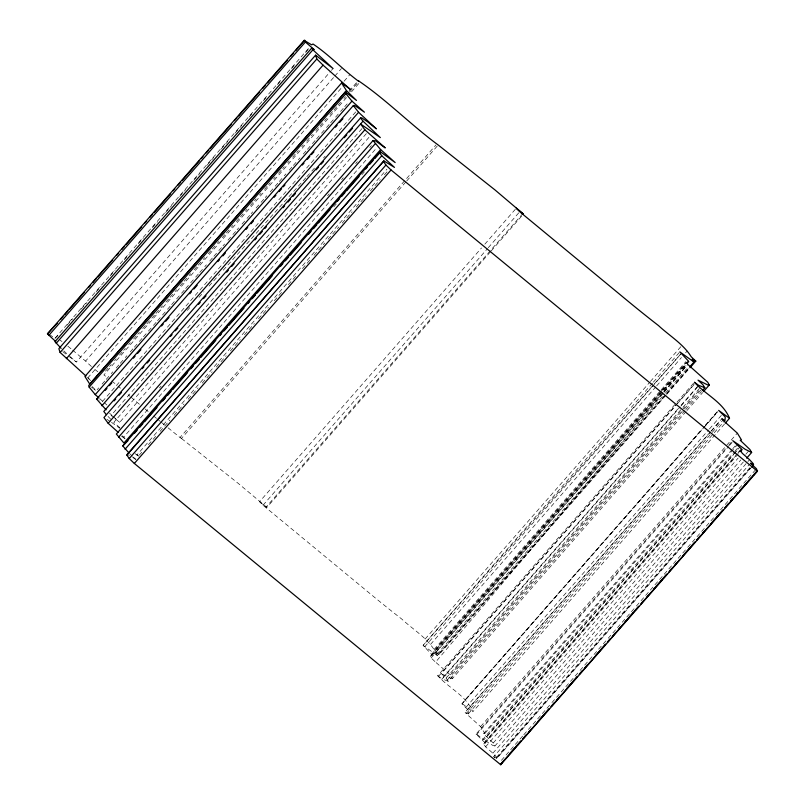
<?xml version="1.0" encoding="UTF-8"?>
<svg xmlns="http://www.w3.org/2000/svg" width="805" height="805" viewBox="0 0 805 805"><rect width="100%" height="100%" fill="white"/><g stroke="black" fill="none" stroke-linecap="round" stroke-linejoin="round"><path stroke-width="0.6" stroke-dasharray="4.03 3.02" d="M710.231 432.013L465.119 712.254L468.299 713.894L468.53 710.453L461.949 703.872L704.586 426.479M686.112 411.486L452.581 678.464L450.337 674.892L435.565 662.153L663.461 393.142M664.276 392.186L686.172 366.335M49.377 334.467L54.941 338.331L309.17 47.686M57.96 335.594L54.941 338.331M67.067 325.18L72.863 318.559M81.144 309.09L86.94 302.459M96.047 292.044L101.017 286.369M110.124 275.954L115.095 270.269M124.201 259.864L129.172 254.179M138.279 243.764L143.25 238.089M152.356 227.674L157.327 221.989M165.609 212.52L171.405 205.899M179.686 196.43L185.482 189.799M193.764 180.33L199.56 173.709M207.016 165.186L213.637 157.609M221.093 149.086L227.714 141.519M235.171 132.996L241.792 125.419M249.248 116.906L253.384 112.167M263.326 100.806L267.461 96.077M277.403 84.716L281.539 79.977M291.48 68.616L295.616 63.887M305.558 52.526L309.694 47.787M68.566 356.082L76.334 362.009L330.563 71.363M331.388 70.417L333.039 68.526M91.468 366.547L85.551 361.083L333.984 77.059M334.81 76.113L341.431 68.546M344.077 81.245L349.873 74.613M87.665 378.038L343.544 85.491M349.159 91.076L356.615 82.553M105.455 371.165L108.776 367.382M109.601 366.436L111.251 364.544M114.572 360.761L116.222 358.859M119.532 355.075L122.853 351.292M123.678 350.346L125.328 348.444M128.649 344.661L130.299 342.769M133.61 338.986L136.931 335.192M137.756 334.246L139.406 332.354M142.727 328.571L146.037 324.777M146.862 323.831L151.008 319.102M151.833 318.156L155.144 314.363M155.969 313.417L160.115 308.687M160.94 307.741L162.6 305.85M165.911 302.056L169.221 298.273M170.046 297.327L174.192 292.587M175.017 291.641L176.677 289.75M179.988 285.966L183.299 282.173M184.124 281.227L188.269 276.497M189.095 275.551L190.755 273.66M194.065 269.866L197.376 266.083M198.201 265.137L202.347 260.397M203.172 259.452L204.832 257.56M208.143 253.776L211.453 249.983M212.279 249.037L216.424 244.307M217.249 243.362L218.91 241.47M222.22 237.676L225.531 233.893M226.356 232.947L230.502 228.207M231.327 227.262L232.987 225.37M236.298 221.586L239.608 217.803M240.433 216.847L244.579 212.118M245.404 211.172L247.065 209.28M250.375 205.486L253.686 201.703M254.521 200.757L256.171 198.865M259.482 195.072L261.142 193.18M264.453 189.396L267.763 185.613M268.598 184.667L270.249 182.765M273.559 178.982L275.219 177.09M278.53 173.306L281.841 169.513M282.676 168.567L284.326 166.675M287.637 162.892L289.297 160.99M292.607 157.206L295.918 153.423M296.753 152.477L298.403 150.575M301.714 146.792L303.374 144.9M306.685 141.117L312.481 134.485M315.791 130.702L319.112 126.908M319.937 125.962L326.558 118.395M329.869 114.602L333.19 110.818M334.015 109.872L337.325 106.079M338.15 105.133L340.636 102.295M343.946 98.512L345.607 96.62M349.742 91.881L358.024 82.412M346.532 97.546L103.905 374.939L107.85 377.948M351.503 91.861L358.96 83.338M97.103 389.791L98.753 387.889M102.074 384.106L105.385 380.322M106.21 379.376L110.345 374.637M111.181 373.691L112.831 371.799M116.151 368.016L119.462 364.222M120.287 363.276L124.423 358.547M125.258 357.601L126.908 355.709M130.229 351.916L133.539 348.132M134.365 347.186L138.51 342.447M139.335 341.501L142.646 337.718M143.471 336.772L147.617 332.032M148.442 331.086L152.588 326.357M153.413 325.411L156.723 321.618M157.549 320.672L161.694 315.942M162.519 314.997L166.665 310.257M167.49 309.311L170.801 305.528M171.626 304.582L175.772 299.842M176.597 298.897L180.743 294.167M181.568 293.221L184.878 289.438M185.703 288.482L189.849 283.752M190.674 282.807L194.82 278.077M195.645 277.121L198.956 273.338M199.781 272.392L203.927 267.663M204.752 266.707L206.412 264.815M209.723 261.031L213.033 257.248M213.858 256.302L218.004 251.563M218.829 250.617L222.14 246.833M222.975 245.887L224.625 243.985M227.936 240.202L232.082 235.473M232.907 234.527L236.217 230.733M237.052 229.787L238.703 227.895M242.013 224.112L246.159 219.373M246.984 218.427L250.295 214.643M251.13 213.697L252.78 211.806M256.091 208.012L260.236 203.283M261.062 202.337L264.372 198.543M265.207 197.597L266.858 195.706M270.168 191.922L274.314 187.183M275.139 186.237L278.45 182.453M279.285 181.507L283.42 176.768M284.246 175.822L285.906 173.93M289.216 170.147L292.527 166.353M293.362 165.407L297.498 160.678M298.323 159.732L299.983 157.84M303.294 154.047L306.604 150.263M307.44 149.317L311.575 144.578M312.41 143.632L315.721 139.849M316.546 138.903L320.682 134.163M321.517 133.217L325.653 128.488M326.488 127.542L329.798 123.759M330.624 122.803L334.759 118.073M335.594 117.128L339.73 112.388M340.565 111.442L343.876 107.659M344.701 106.713L347.186 103.875M355.719 111.915L102.326 401.615L99.619 399.974M361.988 128.599L111.08 415.461L113.938 417.755M366.376 133.59L113.807 422.343L120.066 427.908M114.894 418.52L119.673 422.343L369.757 136.427M159.44 387.97L161.101 386.078M313.467 211.876L315.127 209.984M327.544 195.786L329.205 193.884M341.622 179.686L343.282 177.794M355.699 163.596L357.36 161.704M369.777 147.496L371.437 145.604M121.535 436.26L123.316 437.518L376.71 147.818M333.773 206.825L336.259 203.987M361.928 174.635L364.413 171.797M135.099 453.618L136.9 455.016L386.994 169.1M139.285 455.107L141.771 452.259M148.402 444.692L155.848 436.169M159.994 431.43L169.925 420.069M174.071 415.34L184.003 403.979M188.149 399.25L198.08 387.879M202.226 383.15L212.158 371.789M216.304 367.06L226.235 355.699M230.381 350.96L240.313 339.599M244.458 334.87L254.39 323.509M258.536 318.77L268.468 307.409M274.264 300.788L282.545 291.319M288.341 284.688L296.622 275.219M302.428 268.598L310.7 259.13M314.02 255.336L324.777 243.03M328.098 239.246L338.855 226.94M342.175 223.156L352.107 211.796M356.253 207.056L366.184 195.696M370.33 190.966L380.262 179.606M384.408 174.866L388.543 170.137M168.064 427.797L180.028 437.528L435.918 144.991M180.028 437.528L181.467 438.473L405.881 181.91M406.716 180.964L438.182 144.991M665.997 395.215L439.097 654.616L434.499 650.249C426.559 637.399 412.683 629.238 401.755 619.055A182.071 19.491 41.2 0 1 365.057 589.502L263.014 505.228L259.582 501.676L481.521 247.95M484.831 244.167L516.297 208.183M263.014 505.228L487.428 248.665M488.253 247.719L519.718 211.735M490.315 251.955L266.727 507.583L266.264 506.878L522.978 213.385M491.141 251.009L522.606 215.036M425.11 639.059L649.524 382.496M650.349 381.55L681.815 345.576M652.503 383.13L423.128 645.369L431.52 654.344L432.054 655.28L430.544 656.206L431.078 657.906L435.565 662.153M653.338 382.184L679.833 351.886M424.658 646.828L681.362 353.335M430.534 644.403L655.773 386.883M656.598 385.937L681.443 357.541M685.588 352.801L687.239 350.91M434.237 649.313L660.301 390.848M661.136 389.902L685.971 361.505M434.499 650.249L660.573 391.783M661.398 390.838L686.242 362.441M431.52 654.344L661.73 391.15M662.555 390.204L688.235 360.861M430.544 656.206L662.414 391.119M663.24 390.173L687.259 362.723M432.054 655.28L687.108 363.679M688.205 368.69L437.286 655.552L435.435 652.714L663.169 392.367M663.994 391.411L686.353 365.852M431.078 657.906L662.948 392.82M663.773 391.874L687.792 364.424M436.863 654.395L664.588 394.037M665.413 393.092L687.772 367.533M438.826 654.143L688.909 368.227M666.822 394.269L689.181 368.7M724.56 423.973L472.817 711.791C466.276 695.59 448.858 688.154 437.689 675.717L676.18 403.053M677.005 402.108L694.403 382.224M438.363 676.492L694.242 383.955M684.975 410.5L448.144 681.272L446.091 678.102L441.301 673.624L676.482 404.754M677.307 403.808L694.695 383.925M437.689 675.717L441.854 678.756L677.86 408.93M681.171 405.146L698.559 385.263M441.663 679.551L680.155 406.897M680.99 405.941L698.378 386.068M446.091 678.102L682.107 408.276M682.932 407.33L699.495 388.402M450.337 674.892L700.42 388.976M447.5 679.772L683.505 409.956M684.341 409.01L700.893 390.073M685.8 409.554L701.537 391.572M686.937 410.53L702.674 392.548M465.149 699.887L701.98 429.125M705.301 425.332L717.718 411.134M705.411 425.533L718.664 410.379M461.949 703.872L717.436 412.17M465.964 707.323L708.591 429.93M709.426 428.985L721.844 414.786M711.057 431.067L721.823 418.761M467.936 709.416L710.563 432.023M711.389 431.078L720.505 420.663M743.357 461.959L494.924 745.983L493.234 743.015L483.493 733.727L484.821 733.486L480.605 726.613L466.186 713.653L722.89 420.17M468.299 713.894L713.411 433.664M714.236 432.718L725.003 420.411M480.605 726.613L737.32 433.12M751.89 466.84L496.836 758.431L496.615 757.243L492.851 753.198L485.586 746.809L483.704 743.991L485.163 743.246L484.62 742.311L476.027 734.13L727.76 446.322M728.595 445.376L732.731 440.637M476.027 734.13L476.842 734.311L728.585 446.503M729.411 445.557L733.556 440.828M483.493 733.727L731.916 449.703M732.741 448.757L735.227 445.92M484.821 733.486L738.215 443.786M482.306 739.976L734.049 452.169M734.874 451.223L739.01 446.483M476.842 734.311L483.865 739.785L739.745 447.238M486.733 736.806L733.506 454.674M734.331 453.728L738.467 448.999M484.62 742.311L737.189 453.557M738.014 452.611L741.325 448.818M483.704 743.991L735.448 456.183M738.759 452.39L740.419 450.498M485.163 743.246L740.218 451.655M485.586 746.809L738.155 458.055M493.234 743.015L740.831 459.947M745.802 454.262L749.113 450.478M492.851 753.198L747.08 462.543M747.905 461.597L749.566 459.705M750.19 468.319L495.971 758.964L493.717 756.7L749.596 464.163M496.615 757.243L750.008 467.544M501.394 760.353L522.928 735.73M523.753 734.784L551.083 703.55M551.908 702.594L579.238 671.36M580.063 670.414L602.422 644.845M603.257 643.899L607.393 639.17M608.228 638.224L630.577 612.655M631.412 611.709L635.548 606.98M636.383 606.034L658.742 580.465M659.567 579.519L686.896 548.275M687.722 547.33L715.051 516.096M715.876 515.14L756.448 468.752M680.527 354.281L423.128 645.369L437.286 655.552M187.303 310.418L189.809 307.611M198.996 297.327L204.007 291.712M209.028 286.107L219.886 273.952M223.227 270.208L305.95 177.643M306.786 176.708L310.961 172.029M311.797 171.093L315.973 166.414M323.499 158.001L325.17 156.13M452.581 678.464L451.283 678.555L441.301 673.624M494.924 745.983L492.6 745.309L483.865 739.785M448.144 681.272L441.854 678.756M493.717 756.7L496.836 758.431M127.17 454.392L129.434 455.479M439.097 654.616L435.435 652.714M106.854 419.274L110.557 421.729M111.482 422.343L119.885 428.32M136.9 455.016L138.46 456.053L135.643 453.567M132.624 457.411L135.713 459.494M60.123 340.213L62.045 341.582M62.74 351.634L67.6 355.337M462.392 703.761L472.817 711.791M95.05 369.596L97.878 371.84M67.872 346.21L71.665 349.32M123.316 437.518L125.017 438.886M181.467 438.473L238.29 483.433L266.264 506.878M153.584 415.994L156.482 418.359M157.448 419.143L160.346 421.508M161.302 422.293L165.166 425.432M88.429 378.672L90.724 380.564M91.418 387.034L92.937 388.282M93.692 388.906L95.433 390.334M259.582 501.676L266.727 507.583M111.794 380.966L117.037 385.303M117.912 386.028L120.529 388.191M139.416 404.291L130.923 397.076M145.081 408.97L148.865 412.09M72.591 350.105L85.551 361.083M133.318 457.099L135.985 459.373M104.58 402.983L106.944 405.006M128.086 394.651L129.977 396.271M70.065 356.595L76.334 362.009M121.947 435.636L125.681 438.886M87.654 377.525L89.335 379.014M99.911 398.797L102.718 401.313M109.46 413.076L112.247 415.611M113.173 416.447L119.673 422.343M63.816 350.869L67.379 354.21M129.887 453.859L132.423 456.344M92.183 386.551L96.268 390.737M107.971 416.376L112.137 420.643M465.119 712.254L466.186 713.653"/><path stroke-width="1.21" d="M751.89 466.84L753.54 464.948L750.421 463.207L756.448 468.752L757.435 471.257L500.73 764.75L134.334 463.459L129.233 458.548L126.888 455.107L127.17 454.392L383.874 160.899L394.48 167.4L381.761 155.757L379.497 152.457L380.564 151.954L395.175 162.56L380.644 149.579L373.057 140.543L116.353 434.036L123.94 443.062L380.644 149.579M126.888 455.107L383.874 160.899M55.766 341.602L47.445 333.844L304.159 40.361L311.656 44.839L313.014 44.003C329.456 55.042 342.94 69.783 358.859 81.466L358.275 80.661C386.39 99.699 410.701 124.715 438.182 144.991L495.005 189.94L523.441 214.09L516.297 208.183L519.718 211.735L621.772 296.019A182.071 19.491 41.2 0 0 658.46 325.562C669.398 335.755 683.264 343.906 691.213 356.756L695.802 361.133L690.006 367.754M57.215 323.328L47.445 333.844M60.526 319.535L63.011 316.697M64.662 314.805L67.972 311.022M69.633 309.12L84.535 292.084M88.681 287.345L90.331 285.453M92.817 282.615L96.127 278.832M97.787 276.93L112.69 259.894M116.836 255.155L118.486 253.263M121.807 249.48L124.282 246.642M125.942 244.75L141.68 226.758M144.991 222.975L146.641 221.073M149.961 217.29L152.437 214.452M154.097 212.56L170.66 193.623M173.145 190.785L174.796 188.883M178.116 185.1L180.602 182.262M182.252 180.37L199.64 160.487M201.3 158.595L202.951 156.703M206.271 152.91L208.757 150.072M210.407 148.18L231.116 124.513M234.426 120.72L236.912 117.882M238.562 115.99L259.27 92.323M262.581 88.53L265.066 85.692M267.552 82.855L287.425 60.134M290.736 56.34L293.221 53.502M295.707 50.665L304.813 40.25M48.692 335.524L305.397 42.031L304.159 40.361M305.397 42.031L314.202 49.618L311.656 48.169L54.951 341.652L61.14 348.364M56.179 343.312L312.883 49.819L311.656 48.169M312.883 49.819L333.039 68.526L315.57 55.173L58.856 348.666L60.113 352.459L85.964 376.026M60.113 352.459L316.818 58.976L315.57 55.173M66.362 358.638L323.067 65.145L316.818 58.976M341.622 82.985L84.917 376.478L89.727 384.045L346.432 90.552L341.622 82.985L350.346 89.375L323.067 65.145M346.432 90.552L356.474 100.414L345.405 91.991L88.701 385.484L89.174 387.155L95.252 394.621L98.985 397.962M89.174 387.155L345.888 93.672L345.405 91.991M95.252 394.621L351.956 101.128L345.888 93.672M106.089 409.836L96.63 399.059L353.335 105.566L354.532 105.385L364.444 112.187L351.956 101.128M105.274 390.355L106.934 388.463M109.42 385.625L111.895 382.788M133.429 358.165L135.089 356.273M137.575 353.435L140.885 349.652M161.584 325.975L163.244 324.083M165.729 321.245L169.04 317.462M189.739 293.785L191.399 291.893M193.884 289.055L197.195 285.272M217.893 261.605L219.554 259.703M222.864 255.92L225.35 253.082M246.048 229.415L247.709 227.513M251.019 223.73L253.505 220.892M274.203 197.225L275.863 195.333M279.174 191.54L281.659 188.702M283.32 186.81L284.97 184.919M302.358 165.035L304.018 163.143M307.329 159.35L309.814 156.512M311.475 154.62L313.95 151.783M335.484 127.16L337.144 125.268M339.63 122.43L342.94 118.647M101.873 405.78L358.577 112.297L353.335 105.566M358.577 112.297L376.388 128.86L367.784 121.978L361.697 117.822L360.499 117.983L103.795 411.466L106.3 414.666M114.089 400.89L115.749 398.998M119.059 395.215L121.545 392.377M142.244 368.7L143.904 366.808M147.214 363.025L149.7 360.187M170.398 336.52L172.059 334.618M175.369 330.835L177.855 327.997M198.553 304.33L200.214 302.428M203.524 298.645L206.01 295.807M226.708 272.14L228.368 270.249M231.679 266.455L234.164 263.617M254.873 239.95L256.523 238.059M259.834 234.265L262.319 231.427M264.805 228.59L266.465 226.698M283.028 207.76L284.678 205.869M287.989 202.075L290.474 199.238M292.96 196.4L295.445 193.562M316.144 169.885L318.629 167.048M321.115 164.21L323.6 161.372M344.299 137.705L346.784 134.858M349.269 132.02L352.58 128.237M360.499 117.983L363.015 121.183L103.946 417.564L108.162 423.299L118.244 432.376M108.162 423.299L364.866 129.816L360.66 124.071L380.342 137.595L363.015 121.183M118.536 437.236L375.241 143.743M129.082 453.094L122.783 445.94L379.497 152.457M127.995 440.717L122.783 445.94M134.626 433.14L137.112 430.303M139.597 427.455L142.908 423.672M144.558 421.78L156.985 407.582M162.781 400.95L165.267 398.113M167.752 395.265L171.063 391.482M172.713 389.59L187.625 372.544M190.936 368.76L193.421 365.923M195.907 363.075L199.217 359.292M200.868 357.4L215.78 340.354M219.916 335.625L221.576 333.733M224.062 330.895L227.372 327.102M229.023 325.21L243.935 308.174M248.071 303.435L249.731 301.543M252.217 298.705L255.527 294.912M257.177 293.02L272.09 275.984M280.371 266.515L282.857 263.668M285.332 260.83L288.653 257.047M290.303 255.155L301.07 242.848M308.526 234.325L311.012 231.488M313.497 228.64L316.808 224.857M318.458 222.965L330.05 209.713M337.506 201.19L339.167 199.298M341.652 196.45L344.963 192.667M346.613 190.775L359.04 176.577M365.661 169L367.322 167.108M369.807 164.26L373.118 160.477M374.768 158.585L380.564 151.954M125.047 449.25L381.761 155.757M129.233 458.548L385.937 165.055L383.603 161.624M134.334 463.459L391.049 169.966L385.937 165.055M689.855 366.798L694.001 362.059L692.149 359.231L695.802 361.133M702.363 390.626L704.848 387.779L702.805 384.609L698.005 380.141L707.987 385.072L709.296 384.971L707.726 382.204L687.792 364.424L687.259 362.723L688.768 361.787L688.235 360.861L679.833 351.886L694.001 362.059M703.5 391.602L709.296 384.971M725.386 423.028L729.531 418.298C722.991 402.098 705.572 394.661 694.403 382.224L698.559 385.263L704.848 387.779M740.218 451.655L741.878 449.764L741.325 448.818L732.731 440.637L745.199 449.301L751.639 452.491L746.668 458.176M500.73 764.75L502.954 761.46M509.575 753.893L521.167 740.64M522.827 738.738L526.138 734.955M528.623 732.117L531.109 729.28M537.73 721.703L549.322 708.45M550.982 706.548L554.293 702.765M556.778 699.927L559.264 697.09M566.72 688.567L577.477 676.26M579.137 674.369L582.448 670.575M584.933 667.737L587.419 664.9M595.7 655.431L605.632 644.07M607.292 642.179L610.603 638.385M613.088 635.548L615.573 632.71M618.884 628.916L620.544 627.025M624.68 622.295L638.757 606.195M641.243 603.358L643.728 600.52M647.039 596.736L648.699 594.835M653.67 589.159L666.912 574.005M669.398 571.168L671.883 568.33M675.194 564.547L676.854 562.645M682.65 556.024L695.067 541.825M696.728 539.924L700.038 536.14M702.524 533.302L705.009 530.465M710.805 523.834L723.222 509.635M724.882 507.734L728.193 503.95M730.678 501.113L733.164 498.275M736.474 494.481L738.135 492.59M739.785 490.698L756.348 471.76M515.743 747.1L500.469 764.307M517.404 745.209L520.714 741.425M523.2 738.577L548.869 709.235M551.355 706.398L577.024 677.045M579.509 674.208L605.179 644.855M607.664 642.018L610.15 639.17M611.81 637.278L633.334 612.665M635.819 609.828L638.305 606.99M640.79 604.142L662.324 579.53M663.974 577.638L666.46 574.8M668.945 571.952L694.614 542.61M697.1 539.763L722.769 510.42M725.255 507.583L750.924 478.23M753.41 475.393L757.555 470.653M741.878 449.764L740.419 450.498L742.301 453.316L749.566 459.705L753.329 463.761L753.54 464.948M96.63 399.059L97.818 398.877M373.057 140.543L375.573 140.875L385.253 147.909L364.866 129.816M757.435 471.257L391.049 169.966M729.531 418.298L718.664 410.379L725.235 416.96L725.003 420.411L721.823 418.761L722.89 420.17L737.32 433.12L741.526 440.003L740.198 440.234L749.938 449.532L751.639 452.491"/></g></svg>
